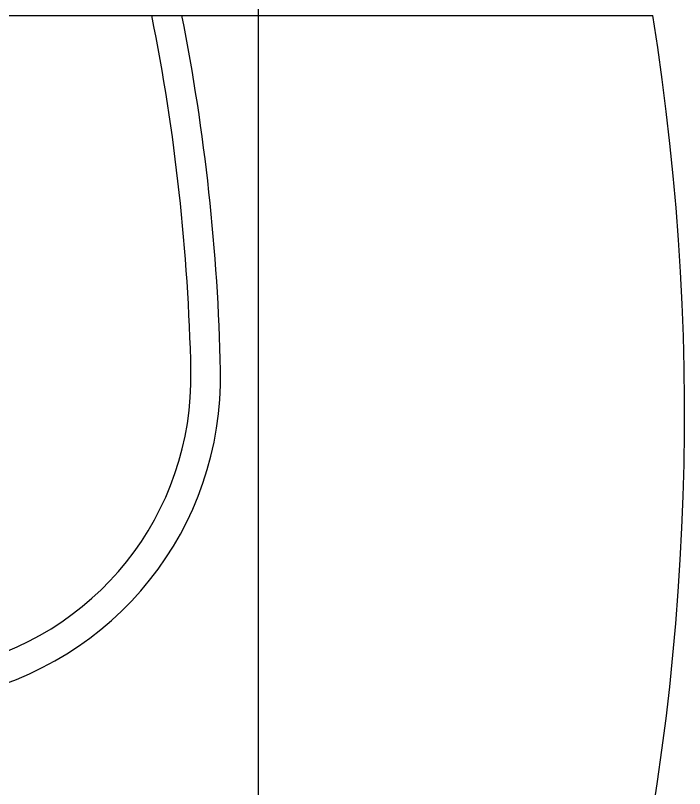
# Model space of a CAD drawing. Header units: millimetres. Extents: x 1145859089 to 1147511753, y -1047484727 to -1047247487.
# Drawn here: x 1146995508 to 1146998900, y -1047430489 to -1047426569 of the extents above; entities that cross this region are included whole.
import ezdxf
from ezdxf.xclip import XClip

# ---------------------------------------------------------------- set-up
doc = ezdxf.new("R2010")
doc.units = ezdxf.units.MM
doc.header["$LTSCALE"] = 100
doc.header["$MEASUREMENT"] = 0
doc.header["$XCLIPFRAME"] = 2
doc.layers.get('0').update_dxf_attribs({"linetype": 'CONTINUOUS'})
doc.layers.add('XREF', color=135, linetype='CONTINUOUS')
doc.layers.add('단지배치도$0$W240910', color=135, linetype='CONTINUOUS')

# ---------------------------------------------------------------- blocks, each defined once
blk = doc.blocks.new('단지배치도$0$zw$9902')
at = {"layer": '단지배치도$0$W240910', "ltscale": 5}
blk.add_line((67000.1, -51500), (67000.1, -67681.7), dxfattribs=at)
at = {"layer": '단지배치도$0$W240910'}
blk.add_line((60406.8, -55200, 0), (69000.1, -55200, 0), dxfattribs=at)
for centre, radius, start, end in [((56404.3, -57219.8), 10256.7, 1.21264, 11.35715), ((56404.3, -57219.8, 0), 12756.7, 322.50733, 9.11009), ((56404.3, -57219.8), 10406.7, 1.21264, 11.19132), ((65159, -57034.5), 1500, 281.6685, 1.2126), ((65159, -57034.5), 1650, 281.6685, 1.2126)]:
    blk.add_arc(centre, radius, start, end, dxfattribs=at)
blk = doc.blocks.new('단지배치도')
blk.add_blockref('단지배치도$0$zw$9902', (141034.2, 142437.2))

msp = doc.modelspace()

# ---------------------------------------------------------------- block references
at = {"layer": 'XREF'}
ref = msp.add_blockref('단지배치도', (1146788705.034274, -1047513806.462535), dxfattribs=at)
XClip(ref).set_block_clipping_path([(72982.4064819524, 34919.7593965302), (360382.4067475507, 255319.7593436702)])

doc.saveas('drawing.dxf')
